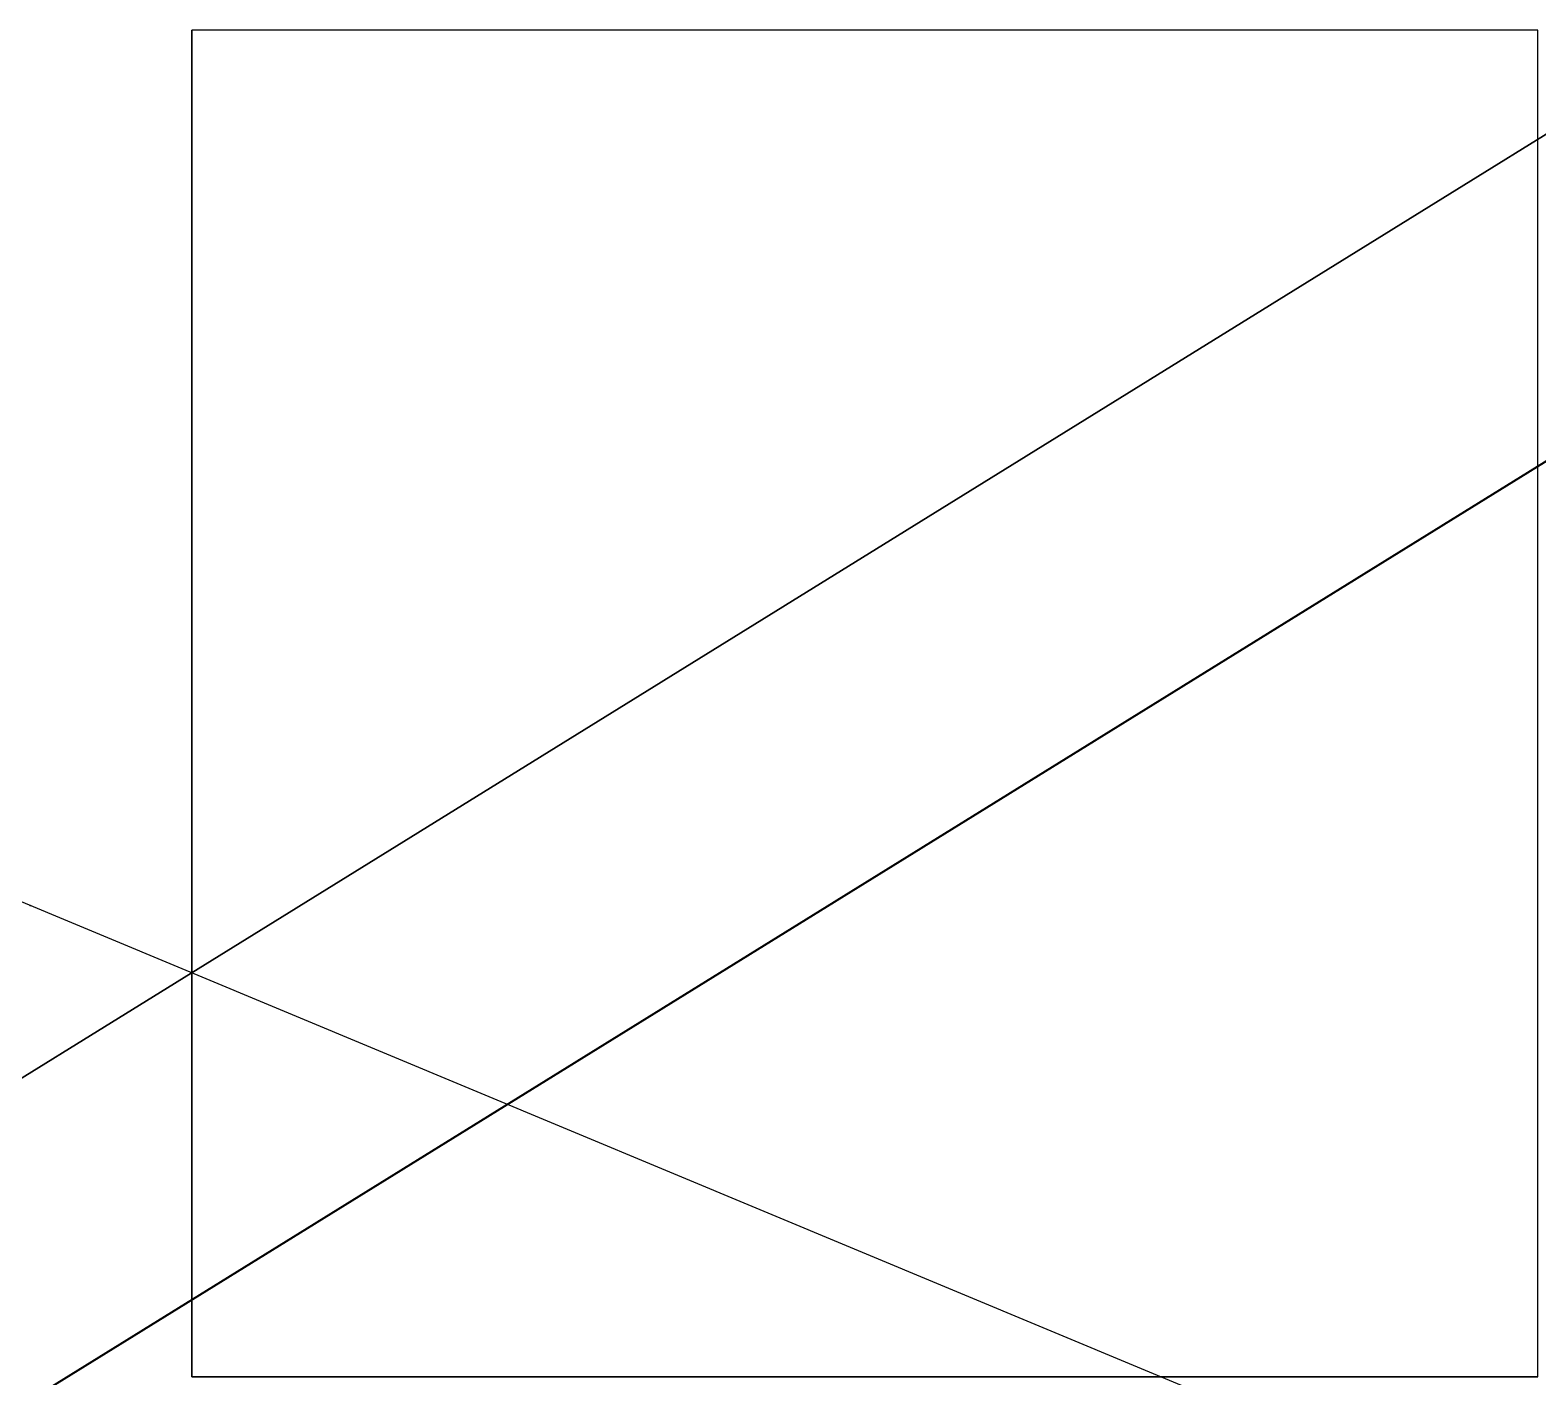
# Model space of a CAD drawing. Header units: inches. Extents: x -12 to 100, y 0 to 100.
import ezdxf

# ---------------------------------------------------------------- set-up
doc = ezdxf.new("R2010")
doc.units = ezdxf.units.IN
doc.header["$MEASUREMENT"] = 0

msp = doc.modelspace()

# ---------------------------------------------------------------- linework, layer by layer
at = {"color": 3}
for p, q in [((100, 100), (0, 100)), ((0, 100), (0, 0)), ((100, 0), (100, 100))]:
    msp.add_line(p, q, dxfattribs=at)
at = {"color": 5}
for p, q in [((0, 0, 100), (0, 100, 100)), ((0, 100, 100), (0, 100)), ((0, 100), (0, 0)), ((0, 0), (0, 0, 100))]:
    msp.add_line(p, q, dxfattribs=at)
for p, q in [((0, 30, 10), (0, 30, 20)), ((36, 28, 7), (15, 15, 30))]:
    msp.add_line(p, q)
at = {"color": 240, "true_color": 0xed1f24}
for p, q in [((0, 0), (100, 0)), ((0, 0), (100, 0)), ((100, 0, 100), (0, 0, 100)), ((0, 0, 100), (0, 0)), ((100, 0), (100, 0, 100))]:
    msp.add_line(p, q, dxfattribs=at)
at = {"color": 4, "lineweight": 30}
msp.add_xline((36.55, 52.63, -15.15), (-0.622239, -0.385196, 0.6815), dxfattribs=at)
at = {"lineweight": 40}
msp.add_xline((36, 28, 7), (-0.622239, -0.385196, 0.6815), dxfattribs=at)
for p, direction in [((36, 28), (-0.850265, -0.526355)), ((0, 30), (-0.923077, 0.384615))]:
    msp.add_xline(p, direction)
at = {"color": 2}
msp.add_xline((23.45, 20.23, 20.75), (-0.911079, 0.379616, 0.160709), dxfattribs=at)
for p in [(-12, 35, 27), (-12, 35)]:
    msp.add_point(p)

doc.saveas('drawing.dxf')
